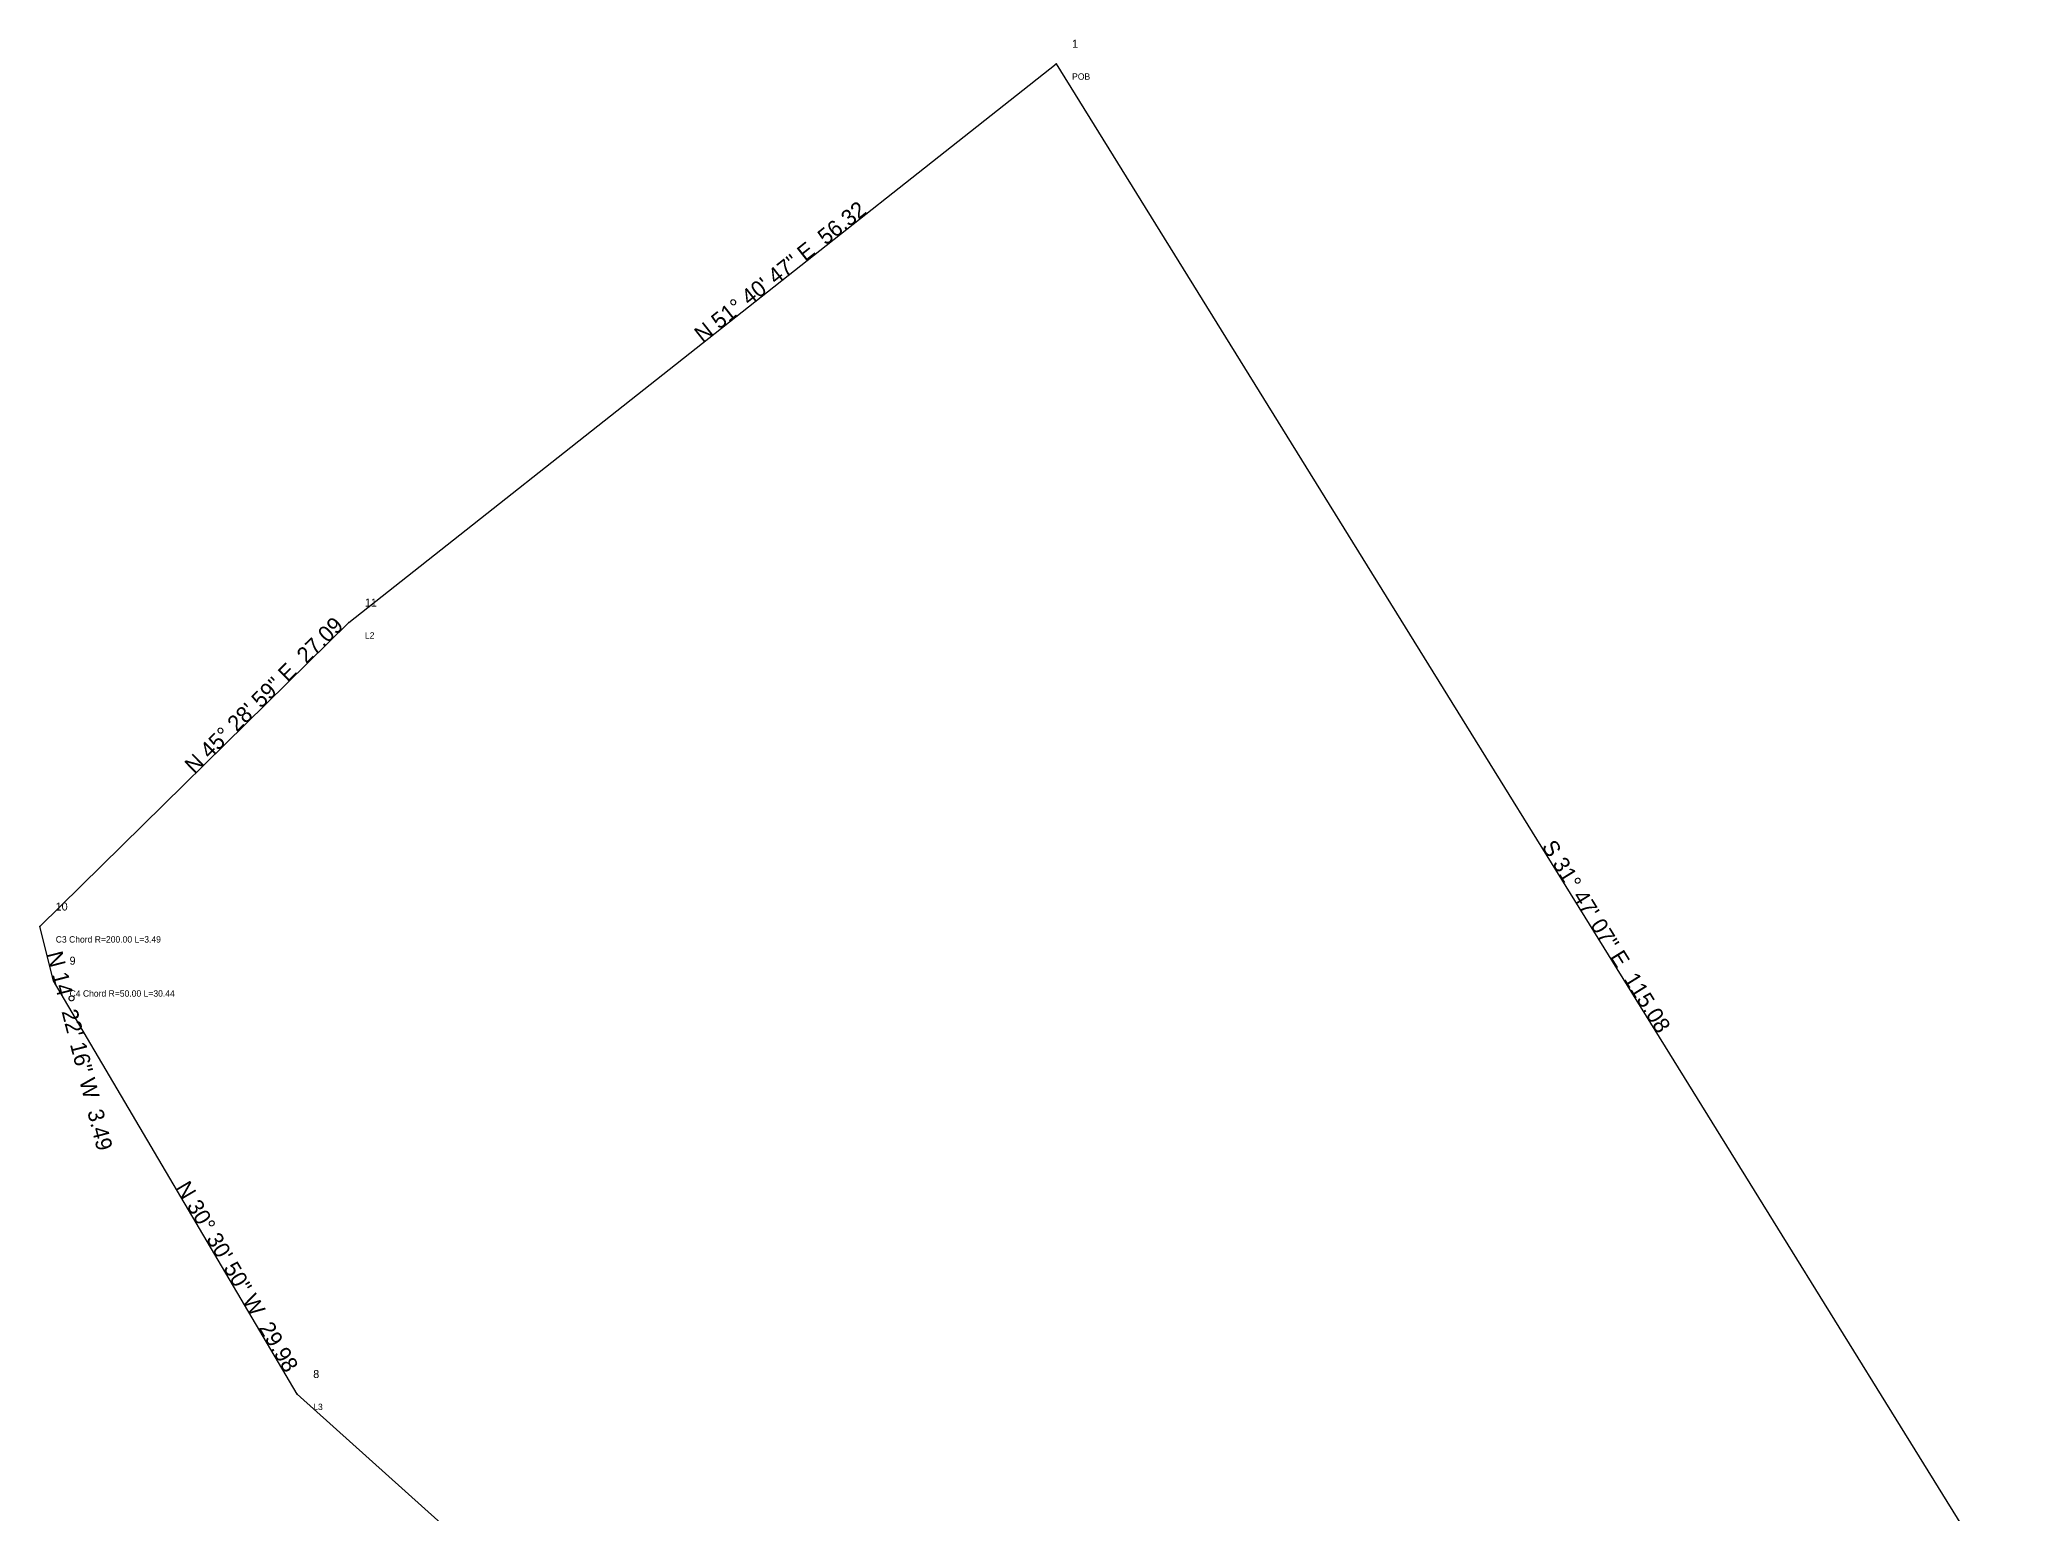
# Model space of a CAD drawing. Extents: x 4936 to 5065, y 4817 to 5002.
# Drawn here: x 4936.5 to 5060.6, y 4909.4 to 5001.5 of the extents above; entities that cross this region are included whole.
import ezdxf

# ---------------------------------------------------------------- set-up
doc = ezdxf.new("R2010")
doc.units = 0

msp = doc.modelspace()

# ---------------------------------------------------------------- linework, layer by layer
at = {"layer": 'FIGURES'}
for p, q in [((4955.8146, 4965.0791), (5000, 5000)), ((5000, 5000), (5060.6169, 4902.1788)), ((4936.4983, 4946.0858), (4955.8146, 4965.0791)), ((4937.3645, 4942.705), (4936.4983, 4946.0858)), ((4952.5868, 4916.877), (4937.3645, 4942.705)), ((4987.5407, 4885.5018), (4952.5868, 4916.877))]:
    msp.add_line(p, q, dxfattribs=at)
at = {"layer": 'POINTS'}
for p in [(5000, 5000), (4955.8146, 4965.0791), (4936.4983, 4946.0858), (4937.3645, 4942.705), (4952.5868, 4916.877)]:
    msp.add_point(p, dxfattribs=at)

# ---------------------------------------------------------------- texts
at = {"layer": 'FIGURE_LABELS'}
for s, rotation, p in [('N 51° 40\' 47" E  56.32', 38.3203, (4977.9073, 4982.5396)), ('N 45° 28\' 59" E  27.09', 44.5169, (4946.1565, 4955.5824)), ('S 31° 47\' 07" E  115.08', -58.2147, (5030.3085, 4951.0894)), ('N 14° 22\' 16" W  3.49', -75.6289, (4936.9314, 4944.3954)), ('N 30° 30\' 50" W  29.98', -59.4861, (4944.9756, 4929.791))]:
    msp.add_text(s, height=1, rotation=rotation, dxfattribs=at).set_placement(p)
at = {"layer": 'POINT_DESC'}
for s, p in [('POB', (5001, 4999)), ('L2', (4956.8146, 4964.0791)), ('C3 Chord R=200.00 L=3.49', (4937.4983, 4945.0858)), ('C4 Chord R=50.00 L=30.44', (4938.3645, 4941.705)), ('L3', (4953.5868, 4915.877))]:
    msp.add_text(s, height=0.4, dxfattribs=at).set_placement(p)
at = {"layer": 'POINT_IDS'}
for s, p in [('1', (5001, 5001)), ('11', (4956.8146, 4966.0791)), ('10', (4937.4983, 4947.0858)), ('9', (4938.3645, 4943.705)), ('8', (4953.5868, 4917.877))]:
    msp.add_text(s, height=0.5, dxfattribs=at).set_placement(p)

doc.saveas('drawing.dxf')
